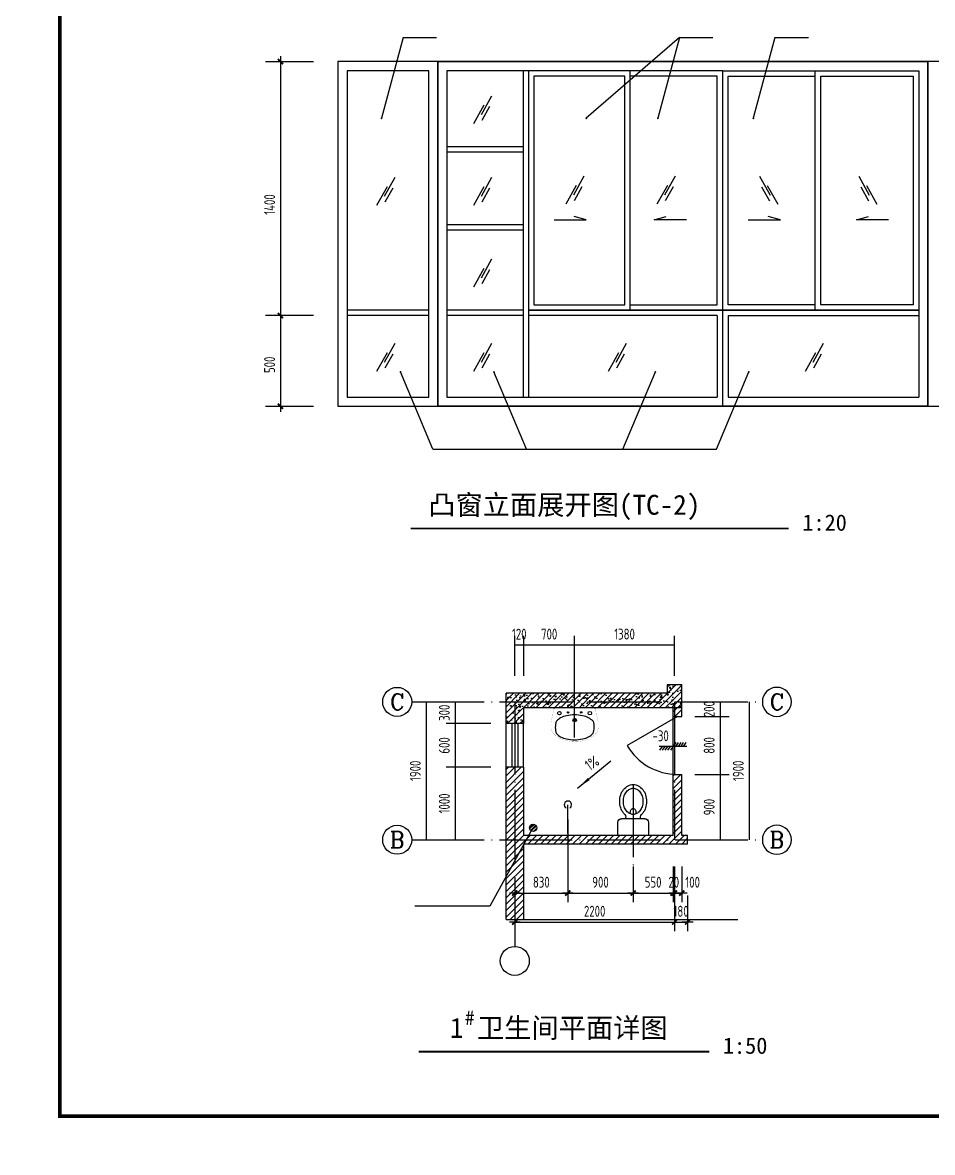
# Model space of a CAD drawing. Extents: x -726032 to 135930, y -151624 to 587044.
# Drawn here: x -52276 to -27215, y 326855 to 357996 of the extents above; entities that cross this region are included whole.
import ezdxf
from ezdxf.enums import TextEntityAlignment as Align

# ---------------------------------------------------------------- set-up
doc = ezdxf.new("R2010")
doc.units = 0
doc.header["$LTSCALE"] = 1000
doc.header["$MEASUREMENT"] = 0
doc.linetypes.add('DOTE', pattern=[2.42, 2, -0.2, 0.02, -0.2])
doc.layers.get('0').update_dxf_attribs({"linetype": 'CONTINUOUS'})
doc.layers.get('DEFPOINTS').update_dxf_attribs({"color": 1, "linetype": 'CONTINUOUS'})
for name, color, linetype in [('AXIS', 245, 'CONTINUOUS'), ('AXIS_TEXT', 7, 'CONTINUOUS'), ('DOTE', 8, 'DOTE'), ('GROUND', 45, 'CONTINUOUS'), ('LVTRY', 6, 'CONTINUOUS'), ('PUB_DIM', 245, 'CONTINUOUS'), ('PUB_TITLE', 1, 'CONTINUOUS'), ('WALL', 255, 'CONTINUOUS'), ('WINDOW', 155, 'CONTINUOUS'), ('WINDOW_TEXT', 7, 'CONTINUOUS'), ('填充', 207, 'CONTINUOUS'), ('引线', 213, 'CONTINUOUS'), ('排水', 245, 'CONTINUOUS'), ('构架', 4, 'CONTINUOUS'), ('辅助线', 246, 'CONTINUOUS')]:
    doc.layers.add(name, color=color, linetype=linetype)
doc.styles.add('-黑体', font='')
doc.styles.add('COMPLEX', font='COMPLEX')
doc.styles.add('DIM_FONT', font='isocp.shx', dxfattribs={"width": 0.8})
doc.styles.add('SIMPLEX', font='SIMPLEX.SHX')
doc.styles.get('-黑体').set_extended_font_data('SimHei')
doc.dimstyles.new('AXIS', dxfattribs={"dimtxt": 300, "dimasz": 1, "dimexe": 250, "dimexo": 300, "dimgap": 150, "dimtad": 1, "dimdec": 0, "dimzin": 0, "dimdsep": 46, "dimtxsty": 'DIM_FONT', "dimcen": 0.09, "dimse1": 1, "dimse2": 1, "dimclrt": 142, "dimadec": 0, "dimazin": 0, "dimtfac": 1, "dimtdec": 0, "dimtix": 1, "dimtmove": 2, "dimatfit": 3, "dimfxl": 1, "dimtolj": 1, "dimtzin": 0, "dimarcsym": 0})
doc.dimstyles.new('DIMA', dxfattribs={"dimtxt": 300, "dimasz": 1, "dimexe": 250, "dimexo": 300, "dimgap": 150, "dimtad": 1, "dimdec": 0, "dimzin": 0, "dimdsep": 46, "dimtxsty": 'DIM_FONT', "dimcen": 0.09, "dimse1": 1, "dimclrt": 142, "dimadec": 0, "dimazin": 0, "dimtfac": 1, "dimtdec": 0, "dimtix": 1, "dimtmove": 2, "dimatfit": 3, "dimfxl": 1, "dimtolj": 1, "dimtzin": 0, "dimarcsym": 0})
doc.dimstyles.new('DIMB', dxfattribs={"dimtxt": 300, "dimasz": 1, "dimexe": 250, "dimexo": 300, "dimgap": 150, "dimtad": 1, "dimdec": 0, "dimzin": 0, "dimdsep": 46, "dimtxsty": 'DIM_FONT', "dimcen": 0.09, "dimse2": 1, "dimclrt": 142, "dimadec": 0, "dimazin": 0, "dimtfac": 1, "dimtdec": 0, "dimtix": 1, "dimtmove": 2, "dimatfit": 3, "dimfxl": 1, "dimtolj": 1, "dimtzin": 0, "dimarcsym": 0})
doc.dimstyles.new('DIMN', dxfattribs={"dimtxt": 300, "dimasz": 1, "dimexe": 250, "dimexo": 300, "dimgap": 150, "dimtad": 1, "dimdec": 0, "dimzin": 0, "dimdsep": 46, "dimtxsty": 'DIM_FONT', "dimcen": 0.09, "dimclrt": 142, "dimadec": 0, "dimazin": 0, "dimtfac": 1, "dimtdec": 0, "dimtix": 1, "dimtmove": 2, "dimatfit": 3, "dimfxl": 1, "dimtolj": 1, "dimtzin": 0, "dimarcsym": 0})

# ---------------------------------------------------------------- blocks, each defined once
blk = doc.blocks.new('M_E11')
for p, q in [((-280, -10), (-280, 0)), ((280, 0), (280, -10)), ((-251, -189), (-251, -186)), ((-248, -183), (-250, -185))]:
    blk.add_line(p, q)
at = {"const_width": 1.5}
for points in [[(-280, 0), (280, 0)], [(-326, -200), (-280, -5)], [(326, -204), (280, -5)]]:
    blk.add_lwpolyline(points, dxfattribs=at)
for points in [[(253, -188, 0.098208), (193, -141, 0.066287), (110, -111, 0.052428), (0, -100, 0.052428), (-110, -111, 0.066287), (-193, -141, 0.093876), (-251, -186, 0.171377)], [(-250, -358, 0.091341), (-193, -401, 0.066287), (-110, -431, 0.052428), (0, -442, 0.052428), (110, -431, 0.066287), (193, -401, 0.091756), (250, -358, 0.171377)]]:
    blk.add_lwpolyline(points, format="xyb")
for points in [[(-326, -200, 0.008223), (-326, -204, 0.149285)], [(-326, -266, 0.149285), (-304, -337, 0.107079), (-231, -408, 0.075625), (-131, -450, 0.062436), (-1, -467, 0.062436), (130, -452, 0.075625), (230, -410, 0.107079), (304, -339, 0.149285), (326, -268, 0.005205), (326, -266, 0.086596)]]:
    blk.add_lwpolyline(points, format="xyb", dxfattribs=at)
at = {"const_width": 1.5, "flags": 128}
for points in [[(-326, -204), (-326, -268)], [(326, -204), (326, -268)]]:
    blk.add_lwpolyline(points, dxfattribs=at)
at = {"flags": 128}
for points in [[(-253, -188, 0.172546), (-250, -358, 0.726395)], [(253, -188, -0.172546), (250, -358, -0.726395)]]:
    blk.add_lwpolyline(points, format="xyb", dxfattribs=at)
for centre, radius in [((-210, -75), 24), ((-210, -75), 24), ((-210, -75), 24), ((-90, -65), 10), ((0, -170), 25), ((0, -170), 15), ((90, -65), 10), ((210, -75), 24)]:
    blk.add_circle(centre, radius)
blk.add_arc((-250, -186), 1, 131.3224, 180)
at = {"width": 0.8, "flags": 9}
for tag in ['XSIZE', 'YSIZE']:
    blk.add_attdef(tag, (0, 0), '', height=0.5, dxfattribs=at)
blk = doc.blocks.new('_DIMX')
blk.add_line((-150, 0), (150, 0))
at = {"const_width": 50}
blk.add_lwpolyline([(-70, -70), (70, 70)], dxfattribs=at)
blk = doc.blocks.new('_LV10')
blk.add_line((0, -37), (0, -432))
blk.add_arc((0, -432), 50, 121.0332, 58.9668)
blk = doc.blocks.new('_WBLK')
for p, q in [((-0.5, 0.5), (0.5, 0.5)), ((0.5, 0.167), (-0.5, 0.167)), ((0.5, -0.167), (-0.5, -0.167)), ((-0.5, -0.5), (0.5, -0.5))]:
    blk.add_line(p, q)
at = {"layer": 'WINDOW_TEXT', "style": 'SIMPLEX', "flags": 9}
blk.add_attdef('A', text='', height=1, dxfattribs=at).set_placement((0, 1.5), align=Align.MIDDLE)
blk = doc.blocks.new('_DBLK')
blk.add_line((-0.5, 0), (0, -0.866))
blk.add_arc((-0.5, 0), 1, 300, 0)
at = {"layer": 'WINDOW_TEXT', "style": 'SIMPLEX', "flags": 9}
blk.add_attdef('A', text='', height=1, dxfattribs=at).set_placement((0, 1.5), align=Align.MIDDLE)
blk = doc.blocks.new('_LV5')
for p, q in [((210, 0), (-210, 0)), ((-210, 0), (-210, -180)), ((210, -180), (210, 0)), ((160, -230), (-160, -230)), ((-101, -230), (-101, -254)), ((101, -230), (101, -254))]:
    blk.add_line(p, q)
blk.add_lwpolyline([(-135, -469, 0.080312), (-123, -544, 0.089014), (-92, -602, 0.104918), (-46, -639, 0.119812), (0, -650, 0.119812), (46, -639, 0.104918), (92, -602, 0.089014), (123, -544, 0.080312), (135, -469, 0.080312), (123, -395, 0.089014), (92, -337, 0.104918), (46, -300, 0.119812), (0, -288, 0.119812), (-46, -300, 0.104918), (-92, -337, 0.089014), (-123, -395, 0.080312)], format="xyb", close=True)
for points in [[(-39, -318, 0.073567), (-36, -339, 0.084454), (-27, -356, 0.10642), (-14, -368, 0.129709), (0, -372, 0.129709), (14, -368, 0.10642), (27, -356, 0.084454), (36, -339, 0.073567), (39, -318, 0.073567), (36, -298, 0.014016), (35, -295, 0.10642)], [(-35, -295, 0.013578), (-36, -298, 0.073567), (-39, -318, 0.073567)]]:
    blk.add_lwpolyline(points, format="xyb")
for centre, radius, start, end in [((-160, -180), 50, 180, 270), ((52, -453), 235, 141.2863, 161.6333), ((20, -427), 194, 134.8144, 141.2863), ((-151, -254), 50, 314.8144, 0), ((151, -254), 50, 180, 225.2555), ((-20, -427), 194, 38.7137, 45.2555), ((-52, -453), 235, 18.3667, 38.7137), ((160, -180), 50, 270, 0), ((102, -469), 287, 161.6333, 180), ((-102, -469), 287, 0, 18.3667), ((102, -469), 287, 180, 198.3667), ((52, -486), 235, 198.3667, 218.7137), ((-52, -486), 235, 321.2863, 341.6333), ((-102, -469), 287, 341.6333, 0), ((20, -512), 194, 218.7137, 242.6714), ((0, -551), 150, 242.6714, 270), ((0, -551), 150, 270, 297.3286), ((-20, -512), 194, 297.3286, 321.2863)]:
    blk.add_arc(centre, radius, start, end)
blk = doc.blocks.new('*D4139')
at = {"layer": 'DEFPOINTS', "color": 0, "transparency": 16777216}
for p in [(-34318, 335038), (-34118, 335038), (-34118, 334003)]:
    blk.add_point(p, dxfattribs=at)
at = {"layer": 'PUB_DIM', "color": 0, "lineweight": -2, "transparency": 16777216}
for p, q in [((-34118, 334738), (-34118, 333753)), ((-34319, 334003), (-34320, 334003)), ((-34318, 334003), (-34118, 334003)), ((-34117, 334003), (-34116, 334003))]:
    blk.add_line(p, q, dxfattribs=at)
blk.add_blockref('_DIMX', (-34318, 334003), dxfattribs=at)
at = {"layer": 'PUB_DIM', "color": 0, "lineweight": -2, "transparency": 16777216, "rotation": 180}
blk.add_blockref('_DIMX', (-34118, 334003), dxfattribs=at)
at = {"layer": 'PUB_DIM', "color": 142, "transparency": 16777216, "insert": (-33819, 334303), "char_height": 300, "attachment_point": 5, "style": 'DIM_FONT'}
blk.add_mtext('\\A1;100', dxfattribs=at)
blk = doc.blocks.new('_AXISO')
blk.add_circle((0, 0), 0.5)
at = {"layer": 'AXIS_TEXT', "style": 'COMPLEX', "width": 1.041667}
blk.add_attdef('A', text='', height=0.56, dxfattribs=at).set_placement((-0.25, -0.28), (0.25, -0.28), align=Align.FIT)
blk = doc.blocks.new('*D4140')
at = {"layer": 'DEFPOINTS', "color": 0, "transparency": 16777216}
for p in [(-40159, 339273), (-41159, 335473), (-40159, 335473)]:
    blk.add_point(p, dxfattribs=at)
at = {"layer": 'PUB_DIM', "color": 0, "lineweight": -2, "transparency": 16777216}
blk.add_line((-41159, 339272), (-41159, 335474), dxfattribs=at)
at = {"layer": 'PUB_DIM', "color": 0, "transparency": 16777216}
for points in [[(-41159, 339272), (-41159, 339272), (-41159, 339273)], [(-41159, 335474), (-41159, 335474), (-41159, 335473)]]:
    blk.add_solid(points, dxfattribs=at)
at = {"layer": 'PUB_DIM', "color": 142, "transparency": 16777216, "insert": (-41459, 337373), "char_height": 300, "attachment_point": 5, "rotation": 90, "style": 'DIM_FONT'}
blk.add_mtext('\\A1;1900', dxfattribs=at)
blk = doc.blocks.new('*D4141')
at = {"layer": 'DEFPOINTS', "color": 0, "transparency": 16777216}
for p in [(-39082, 339273), (-40359, 338673), (-39082, 338673)]:
    blk.add_point(p, dxfattribs=at)
at = {"layer": 'PUB_DIM', "color": 0, "lineweight": -2, "transparency": 16777216}
for p, q in [((-40359, 339274), (-40359, 339275)), ((-40359, 339273), (-40359, 338673)), ((-39382, 338673), (-40609, 338673)), ((-40359, 338672), (-40359, 338671))]:
    blk.add_line(p, q, dxfattribs=at)
at = {"layer": 'PUB_DIM', "color": 0, "transparency": 16777216}
for points in [[(-40359, 339274), (-40359, 339274), (-40359, 339273)], [(-40359, 338672), (-40359, 338672), (-40359, 338673)]]:
    blk.add_solid(points, dxfattribs=at)
at = {"layer": 'PUB_DIM', "color": 142, "transparency": 16777216, "insert": (-40659, 338973), "char_height": 300, "attachment_point": 5, "rotation": 90, "style": 'DIM_FONT'}
blk.add_mtext('\\A1;300', dxfattribs=at)
blk = doc.blocks.new('*D4142')
at = {"layer": 'DEFPOINTS', "color": 0, "transparency": 16777216}
for p in [(-39082, 338673), (-40359, 337473), (-39082, 337473)]:
    blk.add_point(p, dxfattribs=at)
at = {"layer": 'PUB_DIM', "color": 0, "lineweight": -2, "transparency": 16777216}
for p, q in [((-39382, 338673), (-40609, 338673)), ((-40359, 338672), (-40359, 337474)), ((-39382, 337473), (-40609, 337473))]:
    blk.add_line(p, q, dxfattribs=at)
at = {"layer": 'PUB_DIM', "color": 0, "transparency": 16777216}
for points in [[(-40359, 338672), (-40359, 338672), (-40359, 338673)], [(-40359, 337474), (-40359, 337474), (-40359, 337473)]]:
    blk.add_solid(points, dxfattribs=at)
at = {"layer": 'PUB_DIM', "color": 142, "transparency": 16777216, "insert": (-40659, 338073), "char_height": 300, "attachment_point": 5, "rotation": 90, "style": 'DIM_FONT'}
blk.add_mtext('\\A1;600', dxfattribs=at)
blk = doc.blocks.new('*D4143')
at = {"layer": 'DEFPOINTS', "color": 0, "transparency": 16777216}
for p in [(-39082, 337473), (-40359, 335473), (-39082, 335473)]:
    blk.add_point(p, dxfattribs=at)
at = {"layer": 'PUB_DIM', "color": 0, "lineweight": -2, "transparency": 16777216}
for p, q in [((-39382, 337473), (-40609, 337473)), ((-40359, 337472), (-40359, 335474))]:
    blk.add_line(p, q, dxfattribs=at)
at = {"layer": 'PUB_DIM', "color": 0, "transparency": 16777216}
for points in [[(-40359, 337472), (-40359, 337472), (-40359, 337473)], [(-40359, 335474), (-40359, 335474), (-40359, 335473)]]:
    blk.add_solid(points, dxfattribs=at)
at = {"layer": 'PUB_DIM', "color": 142, "transparency": 16777216, "insert": (-40659, 336473), "char_height": 300, "attachment_point": 5, "rotation": 90, "style": 'DIM_FONT'}
blk.add_mtext('\\A1;1000', dxfattribs=at)
blk = doc.blocks.new('*D4144')
at = {"layer": 'DEFPOINTS', "color": 0, "transparency": 16777216}
for p in [(-33263, 339273), (-33263, 335473), (-32263, 335473)]:
    blk.add_point(p, dxfattribs=at)
at = {"layer": 'PUB_DIM', "color": 0, "lineweight": -2, "transparency": 16777216}
blk.add_line((-32263, 339272), (-32263, 335474), dxfattribs=at)
at = {"layer": 'PUB_DIM', "color": 0, "transparency": 16777216}
for points in [[(-32263, 339272), (-32263, 339272), (-32263, 339273)], [(-32263, 335474), (-32263, 335474), (-32263, 335473)]]:
    blk.add_solid(points, dxfattribs=at)
at = {"layer": 'PUB_DIM', "color": 142, "transparency": 16777216, "insert": (-32563, 337373), "char_height": 300, "attachment_point": 5, "rotation": 90, "style": 'DIM_FONT'}
blk.add_mtext('\\A1;1900', dxfattribs=at)
blk = doc.blocks.new('*D4145')
at = {"layer": 'DEFPOINTS', "color": 0, "transparency": 16777216}
for p in [(-34063, 339273), (-34063, 338873), (-33063, 338873)]:
    blk.add_point(p, dxfattribs=at)
at = {"layer": 'PUB_DIM', "color": 0, "lineweight": -2, "transparency": 16777216}
for p, q in [((-33063, 339274), (-33063, 339275)), ((-33063, 339273), (-33063, 338873)), ((-33763, 338873), (-32813, 338873)), ((-33063, 338872), (-33063, 338871))]:
    blk.add_line(p, q, dxfattribs=at)
at = {"layer": 'PUB_DIM', "color": 0, "transparency": 16777216}
for points in [[(-33063, 339274), (-33063, 339274), (-33063, 339273)], [(-33063, 338872), (-33063, 338872), (-33063, 338873)]]:
    blk.add_solid(points, dxfattribs=at)
at = {"layer": 'PUB_DIM', "color": 142, "transparency": 16777216, "insert": (-33363, 339073), "char_height": 300, "attachment_point": 5, "rotation": 90, "style": 'DIM_FONT'}
blk.add_mtext('\\A1;200', dxfattribs=at)
blk = doc.blocks.new('*D4146')
at = {"layer": 'DEFPOINTS', "color": 0, "transparency": 16777216}
for p in [(-34063, 338873), (-34063, 337273), (-33063, 337273)]:
    blk.add_point(p, dxfattribs=at)
at = {"layer": 'PUB_DIM', "color": 0, "lineweight": -2, "transparency": 16777216}
for p, q in [((-33763, 338873), (-32813, 338873)), ((-33063, 338872), (-33063, 337274)), ((-33763, 337273), (-32813, 337273))]:
    blk.add_line(p, q, dxfattribs=at)
at = {"layer": 'PUB_DIM', "color": 0, "transparency": 16777216}
for points in [[(-33063, 338872), (-33063, 338872), (-33063, 338873)], [(-33063, 337274), (-33063, 337274), (-33063, 337273)]]:
    blk.add_solid(points, dxfattribs=at)
at = {"layer": 'PUB_DIM', "color": 142, "transparency": 16777216, "insert": (-33363, 338073), "char_height": 300, "attachment_point": 5, "rotation": 90, "style": 'DIM_FONT'}
blk.add_mtext('\\A1;800', dxfattribs=at)
blk = doc.blocks.new('*D4147')
at = {"layer": 'DEFPOINTS', "color": 0, "transparency": 16777216}
for p in [(-34063, 337273), (-34063, 335473), (-33063, 335473)]:
    blk.add_point(p, dxfattribs=at)
at = {"layer": 'PUB_DIM', "color": 0, "lineweight": -2, "transparency": 16777216}
for p, q in [((-33763, 337273), (-32813, 337273)), ((-33063, 337272), (-33063, 335474))]:
    blk.add_line(p, q, dxfattribs=at)
at = {"layer": 'PUB_DIM', "color": 0, "transparency": 16777216}
for points in [[(-33063, 337272), (-33063, 337272), (-33063, 337273)], [(-33063, 335474), (-33063, 335474), (-33063, 335473)]]:
    blk.add_solid(points, dxfattribs=at)
at = {"layer": 'PUB_DIM', "color": 142, "transparency": 16777216, "insert": (-33363, 336373), "char_height": 300, "attachment_point": 5, "rotation": 90, "style": 'DIM_FONT'}
blk.add_mtext('\\A1;900', dxfattribs=at)
blk = doc.blocks.new('*D4149')
at = {"layer": 'DEFPOINTS', "color": 0, "transparency": 16777216}
for p in [(-34318, 334238), (-33958, 334238), (-33958, 333203)]:
    blk.add_point(p, dxfattribs=at)
at = {"layer": 'PUB_DIM', "color": 0, "lineweight": -2, "transparency": 16777216}
for p, q in [((-33958, 333938), (-33958, 332953)), ((-34319, 333203), (-34320, 333203)), ((-34318, 333203), (-33958, 333203)), ((-33957, 333203), (-33956, 333203))]:
    blk.add_line(p, q, dxfattribs=at)
blk.add_blockref('_DIMX', (-34318, 333203), dxfattribs=at)
at = {"layer": 'PUB_DIM', "color": 0, "lineweight": -2, "transparency": 16777216, "rotation": 180}
blk.add_blockref('_DIMX', (-33958, 333203), dxfattribs=at)
at = {"layer": 'PUB_DIM', "color": 142, "transparency": 16777216, "insert": (-34138, 333503), "char_height": 300, "attachment_point": 5, "style": 'DIM_FONT'}
blk.add_mtext('\\A1;180', dxfattribs=at)
blk = doc.blocks.new('*D4150')
at = {"layer": 'DEFPOINTS', "color": 0, "transparency": 16777216}
for p in [(-34358, 335038), (-34318, 335038), (-34318, 334003)]:
    blk.add_point(p, dxfattribs=at)
at = {"layer": 'PUB_DIM', "color": 0, "lineweight": -2, "transparency": 16777216}
for p, q in [((-34358, 334738), (-34358, 333753)), ((-34318, 334738), (-34318, 333753)), ((-34359, 334003), (-34360, 334003)), ((-34358, 334003), (-34318, 334003)), ((-34317, 334003), (-34316, 334003))]:
    blk.add_line(p, q, dxfattribs=at)
blk.add_blockref('_DIMX', (-34358, 334003), dxfattribs=at)
at = {"layer": 'PUB_DIM', "color": 0, "lineweight": -2, "transparency": 16777216, "rotation": 180}
blk.add_blockref('_DIMX', (-34318, 334003), dxfattribs=at)
at = {"layer": 'PUB_DIM', "color": 142, "transparency": 16777216, "insert": (-34338, 334303), "char_height": 300, "attachment_point": 5, "style": 'DIM_FONT'}
blk.add_mtext('\\A1;20', dxfattribs=at)
blk = doc.blocks.new('_ARROW')
blk.add_solid([(0, 0), (-1, 0.1), (-1, -0.1)])
blk = doc.blocks.new('*D4153')
at = {"layer": 'DEFPOINTS', "color": 0, "transparency": 16777216}
for p in [(-38471, 340841), (-38718, 339692), (-38471, 339692)]:
    blk.add_point(p, dxfattribs=at)
at = {"layer": 'PUB_DIM', "color": 0, "lineweight": -2, "transparency": 16777216}
for p, q in [((-38718, 339992), (-38718, 341091)), ((-38471, 339992), (-38471, 341091)), ((-38719, 340841), (-38720, 340841)), ((-38718, 340841), (-38471, 340841)), ((-38470, 340841), (-38469, 340841))]:
    blk.add_line(p, q, dxfattribs=at)
at = {"layer": 'PUB_DIM', "color": 0, "transparency": 16777216}
for points in [[(-38719, 340841), (-38719, 340840), (-38718, 340841)], [(-38470, 340841), (-38470, 340840), (-38471, 340841)]]:
    blk.add_solid(points, dxfattribs=at)
at = {"layer": 'PUB_DIM', "color": 142, "transparency": 16777216, "insert": (-38595, 341141), "char_height": 300, "attachment_point": 5, "style": 'DIM_FONT'}
blk.add_mtext('\\A1;120', dxfattribs=at)
blk = doc.blocks.new('*D4154')
at = {"layer": 'DEFPOINTS', "color": 0, "transparency": 16777216}
for p in [(-37071, 340841), (-38471, 339692), (-37071, 339692)]:
    blk.add_point(p, dxfattribs=at)
at = {"layer": 'PUB_DIM', "color": 0, "lineweight": -2, "transparency": 16777216}
for p, q in [((-38471, 339992), (-38471, 341091)), ((-37071, 339992), (-37071, 341091)), ((-38470, 340841), (-37072, 340841))]:
    blk.add_line(p, q, dxfattribs=at)
at = {"layer": 'PUB_DIM', "color": 0, "transparency": 16777216}
for points in [[(-38470, 340841), (-38470, 340840), (-38471, 340841)], [(-37072, 340841), (-37072, 340840), (-37071, 340841)]]:
    blk.add_solid(points, dxfattribs=at)
at = {"layer": 'PUB_DIM', "color": 142, "transparency": 16777216, "insert": (-37771, 341141), "char_height": 300, "attachment_point": 5, "style": 'DIM_FONT'}
blk.add_mtext('\\A1;700', dxfattribs=at)
blk = doc.blocks.new('*D4155')
at = {"layer": 'DEFPOINTS', "color": 0, "transparency": 16777216}
for p in [(-34318, 340841), (-37071, 339692), (-34318, 339692)]:
    blk.add_point(p, dxfattribs=at)
at = {"layer": 'PUB_DIM', "color": 0, "lineweight": -2, "transparency": 16777216}
for p, q in [((-37071, 339992), (-37071, 341091)), ((-34318, 339992), (-34318, 341091)), ((-37070, 340841), (-34319, 340841))]:
    blk.add_line(p, q, dxfattribs=at)
at = {"layer": 'PUB_DIM', "color": 0, "transparency": 16777216}
for points in [[(-37070, 340841), (-37070, 340840), (-37071, 340841)], [(-34319, 340841), (-34319, 340840), (-34318, 340841)]]:
    blk.add_solid(points, dxfattribs=at)
at = {"layer": 'PUB_DIM', "color": 142, "transparency": 16777216, "insert": (-35695, 341141), "char_height": 300, "attachment_point": 5, "style": 'DIM_FONT'}
blk.add_mtext('\\A1;1380', dxfattribs=at)

msp = doc.modelspace()

# ---------------------------------------------------------------- hatches: boundary and pattern name
at = {"layer": 'LVTRY'}
h = msp.add_hatch(dxfattribs=at)
h.set_pattern_fill('ANSI32', color=256, scale=200, style=0)
h.set_pattern_definition([(45, (-389143.67, 450286.445), (-53.033009, 53.033009), []), (45, (-389108.32, 450286.445), (-53.033009, 53.033009), [])])
h.paths.add_polyline_path([(-38114.5, 335801.9, 1), (-38314.5, 335801.9, 1)])
at = {"layer": '填充'}
h = msp.add_hatch(dxfattribs=at)
h.set_pattern_fill('AN31C', color=256, scale=600, style=0)
h.set_pattern_definition([(45, (55185.13, 771846.43), (-84.852814, 84.852814), []), (50, (55185.13, 771846.43), (430.3561, -37.65128), [45, -495]), (355, (55185.13, 771846.43), (-83.2508, 451.3153), [36, -396]), (100.4514, (55221, 771843.3), (347.10563, 413.66373), [38.2441, -420.68527]), (46.1842, (55185.13, 771966.43), (640.3446, -99.3114), [67.5, -742.5]), (96.6356, (55238.5, 771958.15), (560.7976, 584.4707), [57.3662, -631.0278]), (351.1842, (55185.13, 771966.4), (560.7972, 584.4712), [54, -594]), (21, (55245.13, 771936.43), (358.14423, -241.57133), [45, -495]), (326, (55245.13, 771936.43), (145.9892, 435.09003), [36, -396]), (71.4514, (55275, 771916.3), (504.13358, 193.5183), [38.2441, -420.68527]), (37.5, (55185.13, 771846.43), (7.295913, 199.73631), [0, -391.2, 0, -402, 0, -397.5]), (7.5, (55185.13, 771846.43), (157.84172, 236.64703), [0, -229.2, 0, -382.2, 0, -151.5]), (327.5, (55051.33, 771846.43), (320.29346, -13.532923), [0, -150, 0, -468, 0, -621]), (317.5, (54991.33, 771846.43), (349.9117, 60.06299), [0, -195, 0, -310.8, 0, -441])])
h.paths.add_polyline_path([(-34117.8, 339113.1), (-34117.8, 339753.1), (-34517.8, 339753.1), (-34517.8, 339513.1), (-38957.8, 339513.1), (-38957.8, 338673.1), (-38471.4, 338673.1), (-38471.4, 339113.1)])
h = msp.add_hatch(dxfattribs=at)
h.set_pattern_fill('ANSI31', color=256, scale=1000, style=0)
h.set_pattern_definition([(45, (55185.13, 771846.43), (-88.388348, 88.388348), [])])
h.paths.add_polyline_path([(-38957.8, 334453.6), (-38471.5, 335335.8), (-38471.5, 335353.1), (-38461.9, 335353.1), (-38329.6, 335593.1), (-38471.5, 335593.1), (-38471.4, 337473.1), (-38957.8, 337473.1)])
h.paths.add_polyline_path([(-38329.6, 335593.1), (-38461.9, 335353.1), (-33957.8, 335353.1), (-33957.8, 335593.1), (-34117.8, 335593.1), (-34117.8, 337273.1), (-34357.8, 337273.1), (-34357.8, 335593.1)])
h.paths.add_polyline_path([(-38957.8, 333274.6), (-38471.5, 333274.6), (-38471.5, 335335.8), (-38957.8, 334453.6)])
h.paths.add_polyline_path([(-34357.8, 338873.1), (-34117.8, 338873.1), (-34117.8, 339113.1), (-34357.8, 339113.1)])

# ---------------------------------------------------------------- linework, layer by layer
at = {"color": 134}
for p, q in [((-33978.8, 338044.6, 3840), (-34737.4, 338044.6, 3840)), ((-34721.8, 337939.7, 3840), (-34649, 338044.6, 3840)), ((-34649, 337939.7, 3840), (-34576.2, 338044.6, 3840)), ((-34576.2, 337939.7, 3840), (-34503.4, 338044.6, 3840)), ((-34503.4, 337939.7, 3840), (-34430.6, 338044.6, 3840)), ((-34285, 338149.5, 3840), (-34430.6, 337939.7, 3840)), ((-34285, 338044.6, 3840), (-34212.2, 338149.5, 3840)), ((-34212.2, 338044.6, 3840), (-34139.4, 338149.5, 3840)), ((-34139.4, 338044.6, 3840), (-34066.7, 338149.5, 3840)), ((-34066.7, 338044.6, 3840), (-33993.9, 338149.5, 3840))]:
    msp.add_line(p, q, dxfattribs=at)
at = {"elevation": 3840}
for points in [[(-40839.7, 356920.8), (-43589.7, 356920.8), (-43589.7, 347420.8), (-40839.7, 347420.8)], [(-27339.7, 356920.8), (-40839.7, 356920.8), (-40839.7, 347420.8), (-27339.7, 347420.8)], [(-40839.7, 356920.8), (-27339.7, 356920.8), (-27339.7, 347420.8), (-40839.7, 347420.8)], [(-24589.7, 356920.8), (-27339.7, 356920.8), (-27339.7, 347420.8), (-24589.7, 347420.8)]]:
    msp.add_lwpolyline(points, close=True, dxfattribs=at)
at = {"layer": 'DOTE'}
for p, q in [((-37071.4, 338289.9, 3840), (-37071.4, 340193.9, 3840)), ((-41557.3, 339273.1, 3840), (-31898.5, 339273.1, 3840)), ((-38717.8, 339273.1, 3840), (-38717.8, 332533.1, 3840)), ((-34317.8, 339273.1, 3840), (-34317.8, 335473.1, 3840)), ((-35457.6, 336994, 3840), (-35457.6, 334667.3, 3840)), ((-37257.6, 336035.1, 3840), (-37257.6, 334667.3, 3840)), ((-41557.3, 335473.1, 3840), (-31898.5, 335473.1, 3840))]:
    msp.add_line(p, q, dxfattribs=at)
at = {"layer": 'GROUND'}
msp.add_line((-34357.8, 337273.1, 3840), (-34357.8, 338873.1, 3840), dxfattribs=at)
at = {"layer": 'LVTRY'}
msp.add_circle((-38214.5, 335801.9, 3840), 100, dxfattribs=at)
at = {"layer": 'PUB_DIM'}
for p, q in [((-45583.8, 356920.8, 3840), (-44267.4, 356920.8, 3840)), ((-45173.1, 357070.8, 3840), (-45173.1, 347270.8, 3840)), ((-44267.4, 349920.8, 3840), (-45583.8, 349920.8, 3840)), ((-45583.8, 347420.8, 3840), (-44267.4, 347420.8, 3840))]:
    msp.add_line(p, q, dxfattribs=at)
at = {"layer": 'PUB_DIM', "const_width": 50, "elevation": 3840}
for points in [[(-45103.1, 356850.8), (-45243.1, 356990.8)], [(-45103.1, 349850.8), (-45243.1, 349990.8)], [(-45243.1, 349990.8), (-45103.1, 349850.8)], [(-45243.1, 347490.8), (-45103.1, 347350.8)]]:
    msp.add_lwpolyline(points, dxfattribs=at)
at = {"layer": 'PUB_DIM', "elevation": 3840}
msp.add_lwpolyline([(-36991.4, 336891.2), (-36076, 337647.9)], dxfattribs=at)
at = {"layer": 'PUB_TITLE'}
for points, const_width in [([(-53251.3, 326855.6), (40848.7, 326855.6), (40848.7, 386255.6), (-53251.3, 386255.6)], 0.18), ([(-51251.3, 327855.6), (39848.7, 327855.6), (39848.7, 385255.6), (-51251.3, 385255.6)], 100)]:
    msp.add_lwpolyline(points, close=True, dxfattribs=dict(at, const_width=const_width))
at = {"layer": 'WALL'}
for p, q in [((-34517.8, 339753.1, 3840), (-34517.8, 339513.1, 3840)), ((-34517.8, 339753.1, 3840), (-34117.8, 339753.1, 3840)), ((-34117.8, 338873.1, 3840), (-34117.8, 339753.1, 3840)), ((-34517.8, 339513.1, 3840), (-38957.8, 339513.1, 3840)), ((-38957.8, 338673.1, 3840), (-38957.8, 339513.1, 3840)), ((-34117.8, 339113.1, 3840), (-38471.4, 339113.1, 3840)), ((-38471.4, 338673.1, 3840), (-38471.4, 339113.1, 3840)), ((-34357.8, 338873.1, 3840), (-34357.8, 339113.1, 3840)), ((-34357.8, 338873.1, 3840), (-34117.8, 338873.1, 3840)), ((-38477.8, 338673.1, 3840), (-38957.8, 338673.1, 3840)), ((-38477.8, 337473.1, 3840), (-38957.8, 337473.1, 3840)), ((-38957.8, 333274.6, 3840), (-38957.8, 337473.1, 3840)), ((-38471.5, 335593.1, 3840), (-38471.4, 337473.1, 3840)), ((-34357.8, 337273.1, 3840), (-34117.8, 337273.1, 3840)), ((-34357.8, 335593.1, 3840), (-34357.8, 337273.1, 3840)), ((-34117.8, 335593.1, 3840), (-34117.8, 337273.1, 3840)), ((-34357.8, 335593.1, 3840), (-38477.8, 335593.1, 3840)), ((-33957.8, 335593.1, 3840), (-34117.8, 335593.1, 3840)), ((-33957.8, 335353.1, 3840), (-33957.8, 335593.1, 3840)), ((-33957.8, 335353.1, 3840), (-38477.8, 335353.1, 3840)), ((-38471.5, 333274.6, 3840), (-38471.5, 335353.1, 3840))]:
    msp.add_line(p, q, dxfattribs=at)
at = {"layer": 'WINDOW'}
for p, q in [((-32989.7, 356670.8, 3840), (-40589.7, 356670.8, 3840)), ((-40589.7, 356670.8, 3840), (-40589.7, 347670.8, 3840)), ((-38489.7, 356670.8, 3840), (-38489.7, 347670.8, 3840)), ((-38339.7, 356670.8, 3840), (-38339.7, 347670.8, 3840)), ((-35539.7, 350070.8, 3840), (-35539.7, 356670.8, 3840)), ((-32989.7, 347420.8, 3840), (-32989.7, 356670.8, 3840)), ((-30439.7, 350070.8, 3840), (-30439.7, 356670.8, 3840)), ((-27589.7, 356670.8, 3840), (-27589.7, 347670.8, 3840)), ((-35689.7, 350220.8, 3840), (-35689.7, 356520.8, 3840)), ((-30289.7, 350220.8, 3840), (-30289.7, 356520.8, 3840)), ((-39358.6, 355972.4, 3840), (-39647.6, 355452.6, 3840)), ((-39570.5, 355722.1, 3840), (-39859.5, 355202.4, 3840)), ((-39412.9, 355686, 3840), (-39628.3, 355298.7, 3840)), ((-38489.7, 354570.8, 3840), (-40589.7, 354570.8, 3840)), ((-38489.7, 354420.8, 3840), (-40589.7, 354420.8, 3840)), ((-36813, 353758.8, 3840), (-37101.9, 353239, 3840)), ((-34303.9, 353758.8, 3840), (-34592.9, 353239, 3840)), ((-31975.5, 353758.8, 3840), (-31686.5, 353239, 3840)), ((-29241.4, 353758.8, 3840), (-28952.5, 353239, 3840)), ((-42237.8, 353472.1, 3840), (-42526.8, 352952.4, 3840)), ((-42025.9, 353722.4, 3840), (-42314.9, 353202.6, 3840)), ((-39570.5, 353472.1, 3840), (-39859.5, 352952.4, 3840)), ((-39358.6, 353722.4, 3840), (-39647.6, 353202.6, 3840)), ((-37024.9, 353508.5, 3840), (-37313.9, 352988.8, 3840)), ((-36867.3, 353472.4, 3840), (-37082.7, 353085.1, 3840)), ((-34515.8, 353508.5, 3840), (-34804.8, 352988.8, 3840)), ((-34358.2, 353472.4, 3840), (-34573.6, 353085.1, 3840)), ((-31921.2, 353472.4, 3840), (-31705.8, 353085.1, 3840)), ((-31763.6, 353508.5, 3840), (-31474.6, 352988.8, 3840)), ((-29187.1, 353472.4, 3840), (-28971.7, 353085.1, 3840)), ((-29029.5, 353508.5, 3840), (-28740.6, 352988.8, 3840)), ((-42080.2, 353436, 3840), (-42295.6, 353048.7, 3840)), ((-39412.9, 353436, 3840), (-39628.3, 353048.7, 3840)), ((-37635.1, 352562.4, 3840), (-36751.6, 352562.4, 3840)), ((-36751.6, 352562.4, 3840), (-37082.9, 352647.3, 3840)), ((-34876.3, 352562.4, 3840), (-34545, 352647.3, 3840)), ((-33992.8, 352562.4, 3840), (-34876.3, 352562.4, 3840)), ((-32286.6, 352562.4, 3840), (-31403.1, 352562.4, 3840)), ((-31403.1, 352562.4, 3840), (-31734.4, 352647.3, 3840)), ((-29302.8, 352562.4, 3840), (-28971.5, 352647.3, 3840)), ((-28419.3, 352562.4, 3840), (-29302.8, 352562.4, 3840)), ((-38489.7, 352420.8, 3840), (-40589.7, 352420.8, 3840)), ((-38489.7, 352270.8, 3840), (-40589.7, 352270.8, 3840)), ((-39358.6, 351472.4, 3840), (-39647.6, 350952.6, 3840)), ((-39570.5, 351222.1, 3840), (-39859.5, 350702.4, 3840)), ((-39412.9, 351186, 3840), (-39628.3, 350798.7, 3840)), ((-41089.7, 350070.8, 3840), (-43339.7, 350070.8, 3840)), ((-38489.7, 350070.8, 3840), (-40589.7, 350070.8, 3840)), ((-32989.7, 350070.8, 3840), (-38339.7, 350070.8, 3840)), ((-32989.7, 350070.8, 3840), (-27589.7, 350070.8, 3840)), ((-41089.7, 349920.8, 3840), (-43339.7, 349920.8, 3840)), ((-38489.7, 349920.8, 3840), (-40589.7, 349920.8, 3840)), ((-33139.7, 349920.8, 3840), (-38339.7, 349920.8, 3840)), ((-33139.7, 349920.8, 3840), (-33139.7, 347670.8, 3840)), ((-32839.7, 349920.8, 3840), (-27589.7, 349920.8, 3840)), ((-32839.7, 349920.8, 3840), (-32839.7, 347670.8, 3840)), ((-42025.9, 349147.4, 3840), (-42314.9, 348627.6, 3840)), ((-39358.6, 349147.4, 3840), (-39647.6, 348627.6, 3840)), ((-35649, 349147.4, 3840), (-35938, 348627.6, 3840)), ((-30222.1, 349147.4, 3840), (-30511.1, 348627.6, 3840)), ((-42237.8, 348897.1, 3840), (-42526.8, 348377.4, 3840)), ((-42080.2, 348861, 3840), (-42295.6, 348473.7, 3840)), ((-39570.5, 348897.1, 3840), (-39859.5, 348377.4, 3840)), ((-39412.9, 348861, 3840), (-39628.3, 348473.7, 3840)), ((-35861, 348897.1, 3840), (-36149.9, 348377.4, 3840)), ((-35703.4, 348861, 3840), (-35918.8, 348473.7, 3840)), ((-30434, 348897.1, 3840), (-30723, 348377.4, 3840)), ((-30276.4, 348861, 3840), (-30491.8, 348473.7, 3840)), ((-40589.7, 347670.8, 3840), (-33139.7, 347670.8, 3840)), ((-32839.7, 347670.8, 3840), (-27589.7, 347670.8, 3840))]:
    msp.add_line(p, q, dxfattribs=at)
at = {"layer": 'WINDOW', "elevation": 3840}
for points in [[(-41089.7, 356670.8), (-43339.7, 356670.8), (-43339.7, 347670.8), (-41089.7, 347670.8)], [(-32989.7, 356670.8), (-38339.7, 356670.8), (-38339.7, 350070.8), (-32989.7, 350070.8)], [(-32989.7, 356670.8), (-27589.7, 356670.8), (-27589.7, 350070.8), (-32989.7, 350070.8)]]:
    msp.add_lwpolyline(points, close=True, dxfattribs=at)
for points in [[(-35689.7, 356520.8), (-38189.7, 356520.8), (-38189.7, 350220.8), (-35689.7, 350220.8)], [(-35539.7, 350220.8), (-33139.7, 350220.8), (-33139.7, 356520.8), (-35539.7, 356520.8)], [(-30439.7, 350220.8), (-32839.7, 350220.8), (-32839.7, 356520.8), (-30439.7, 356520.8)], [(-30289.7, 356520.8), (-27739.7, 356520.8), (-27739.7, 350220.8), (-30289.7, 350220.8)]]:
    msp.add_lwpolyline(points, dxfattribs=at)
at = {"layer": '引线'}
for p, q in [((-41795.2, 357586.1, 3840), (-42392.4, 355358.2, 3840)), ((-41795.2, 357586.1, 3840), (-40875.5, 357586.1, 3840)), ((-34181, 357586.1, 3840), (-36747.5, 355358.2, 3840)), ((-34181, 357586.1, 3840), (-34778.3, 355358.2, 3840)), ((-34181, 357586.1, 3840), (-33261.3, 357586.1, 3840)), ((-31551.3, 357586.1, 3840), (-32148.5, 355358.2, 3840)), ((-31551.3, 357586.1, 3840), (-30631.6, 357586.1, 3840)), ((-40974.2, 346237.2, 3840), (-41866.4, 348366.7, 3840)), ((-38399, 346237.2, 3840), (-39291.2, 348366.7, 3840)), ((-35738.1, 346237.2, 3840), (-34845.9, 348366.7, 3840)), ((-33162.9, 346237.2, 3840), (-32270.7, 348366.7, 3840)), ((-40974.2, 346237.2, 3840), (-33162.9, 346237.2, 3840))]:
    msp.add_line(p, q, dxfattribs=at)
at = {"layer": '引线', "const_width": 25, "elevation": 3840}
for points in [[(-42404.9, 355358.2, 1), (-42379.9, 355358.2, 1)], [(-36760, 355358.2, 1), (-36735, 355358.2, 1)], [(-34790.8, 355358.2, 1), (-34765.8, 355358.2, 1)], [(-32161, 355358.2, 1), (-32136, 355358.2, 1)], [(-41878.9, 348366.7, 1), (-41853.9, 348366.7, 1)], [(-39303.7, 348366.7, 1), (-39278.7, 348366.7, 1)], [(-34833.4, 348366.7, -1), (-34858.4, 348366.7, -1)], [(-32258.2, 348366.7, -1), (-32283.2, 348366.7, -1)]]:
    msp.add_lwpolyline(points, format="xyb", close=True, dxfattribs=at)
at = {"layer": '引线', "elevation": 3840}
msp.add_lwpolyline([(-38262.8, 335714.3), (-39406.5, 333639.7), (-41471.3, 333639.7)], dxfattribs=at)
at = {"layer": '构架', "const_width": 50, "elevation": 3840}
for points in [[(-41590.4, 344050.9), (-31172.7, 344050.9)], [(-41362.3, 329633.6), (-33360.8, 329633.6)]]:
    msp.add_lwpolyline(points, dxfattribs=at)
at = {"layer": '辅助线'}
msp.add_line((-38957.8, 333274.6, 3840), (-32572, 333274.6, 3840), dxfattribs=at)

# ---------------------------------------------------------------- block references
at = {"layer": 'AXIS', "color": 146}
ref = msp.add_blockref('_AXISO', (-41957.3, 339273.1, 3840), dxfattribs=dict(at, xscale=800, yscale=800, zscale=800))
ref.add_attrib('A', 'C', dxfattribs={"layer": 'AXIS_TEXT', "height": 448, "style": 'COMPLEX', "width": 1.25}).set_placement((-42157.3, 339049.1, 3840), (-41757.3, 339049.1, 3840), align=Align.FIT)
ref = msp.add_blockref('_AXISO', (-31498.5, 339273.1, 3840), dxfattribs=dict(at, xscale=-800, yscale=800, zscale=800))
ref.add_attrib('A', 'C', dxfattribs={"layer": 'AXIS_TEXT', "height": 448, "style": 'COMPLEX', "width": 1.25}).set_placement((-31698.5, 339049.1, 3840), (-31298.5, 339049.1, 3840), align=Align.FIT)
ref = msp.add_blockref('_AXISO', (-41957.3, 335473.1, 3840), dxfattribs=dict(at, xscale=800, yscale=800, zscale=800))
ref.add_attrib('A', 'B', dxfattribs={"layer": 'AXIS_TEXT', "height": 448, "style": 'COMPLEX', "width": 1.102941}).set_placement((-42157.3, 335249.1, 3840), (-41757.3, 335249.1, 3840), align=Align.FIT)
ref = msp.add_blockref('_AXISO', (-31498.5, 335473.1, 3840), dxfattribs=dict(at, xscale=-800, yscale=800, zscale=800))
ref.add_attrib('A', 'B', dxfattribs={"layer": 'AXIS_TEXT', "height": 448, "style": 'COMPLEX', "width": 1.102941}).set_placement((-31698.5, 335249.1, 3840), (-31298.5, 335249.1, 3840), align=Align.FIT)
at = {"layer": 'AXIS', "color": 146, "xscale": 800, "yscale": 800, "zscale": 800}
msp.add_blockref('_AXISO', (-38717.8, 332133.1, 3840), dxfattribs=at)
at = {"layer": 'LVTRY', "xscale": 2, "yscale": 2, "zscale": 2}
msp.add_blockref('M_E11', (-37069.8, 339113.1, 3840), dxfattribs=at)
at = {"layer": 'LVTRY', "yscale": 2, "zscale": 2, "rotation": 180}
for name, p, xscale in [('_LV5', (-35457.8, 335593.1, 3840), -2), ('_LV10', (-37255.5, 335575.2, 3840), 2)]:
    msp.add_blockref(name, p, dxfattribs=dict(at, xscale=xscale))
at = {"layer": 'PUB_DIM', "xscale": 400, "yscale": 400, "zscale": 400, "rotation": 219.577590451}
msp.add_blockref('_ARROW', (-36991.4, 336891.2, 3840), dxfattribs=at)
at = {"layer": 'WINDOW'}
for name, p, xscale, yscale, zscale, rotation in [('_DBLK', (-34237.8, 338073.1, 3840), 1600, 1600, 1600, 270), ('_WBLK', (-38717.8, 338073.1, 3840), 1200, 479.9999999999998, 1200, 90)]:
    msp.add_blockref(name, p, dxfattribs=dict(at, xscale=xscale, yscale=yscale, zscale=zscale, rotation=rotation))

# ---------------------------------------------------------------- texts
at = {"layer": 'AXIS', "style": '-黑体'}
for s, height, p in [('凸窗立面展开图(TC-2)', 550, (-41102.6, 344430.4, 3840)), ('1:20', 450, (-30796.4, 343990.4, 3840)), ('#', 400, (-40094.6, 330370.7, 3840)), ('1 卫生间平面详图', 550, (-40506.7, 330013.1, 3840)), ('1:50', 450, (-32984.6, 329573.1, 3840))]:
    msp.add_text(s, height=height, dxfattribs=at).set_placement(p)
at = {"layer": 'PUB_DIM', "style": 'DIM_FONT', "width": 0.8}
for s, p in [('1400', (-45323.1, 352698.9, 3840)), ('500', (-45323.1, 348337.7, 3840))]:
    msp.add_text(s, height=300, rotation=90, dxfattribs=at).set_placement(p)
msp.add_text('-30', height=300, dxfattribs=at).set_placement((-34923.5, 338186.8, 3840))
at = {"layer": '排水', "style": 'DIM_FONT', "width": 0.8}
msp.add_text('1%', height=300, rotation=34.47647, dxfattribs=at).set_placement((-36650.8, 337363.1, 3840))

# ---------------------------------------------------------------- dimensions: what is measured, and where the dimension line sits
at = {"layer": 'PUB_DIM'}
for base, p1, p2, text, picture, middle in [((-38471.4, 340840.6, 3840), (-38717.8, 339692.3, 3840), (-38471.4, 339692.3, 3840), '120', '*D4153', (-38594.6, 341140.6, 3840)), ((-37071.4, 340840.6, 3840), (-38471.4, 339692.3, 3840), (-37071.4, 339692.3, 3840), '700', '*D4154', (-37771.4, 341140.6, 3840)), ((-34317.8, 340840.6, 3840), (-37071.4, 339692.3, 3840), (-34317.8, 339692.3, 3840), '1380', '*D4155', (-35694.6, 341140.6, 3840))]:
    dim = msp.add_linear_dim(base=base, p1=p1, p2=p2, text=text, dimstyle='DIMN', dxfattribs=at)
    dim.commit()
    dim.dimension.update_dxf_attribs({"geometry": picture, "text_midpoint": middle})
for p1, p2, distance, text, dimstyle, picture, middle in [((-40159, 339273.1, 3840), (-40159, 335473.1, 3840), -1000, '1900', 'AXIS', '*D4140', (-41459, 337373.1, 3840)), ((-39081.5, 339273.1, 3840), (-39081.5, 338673.1, 3840), -1277.4, '300', 'DIMA', '*D4141', (-40659, 338973.1, 3840)), ((-34063.1, 339273.1, 3840), (-34063.1, 338873.1, 3840), 1000, '200', 'DIMA', '*D4145', (-33363.1, 339073.1, 3840)), ((-33263.1, 339273.1, 3840), (-33263.1, 335473.1, 3840), 1000, '1900', 'AXIS', '*D4144', (-32563.1, 337373.1, 3840)), ((-34063.1, 338873.1, 3840), (-34063.1, 337273.1, 3840), 1000, '800', 'DIMN', '*D4146', (-33363.1, 338073.1, 3840)), ((-39081.5, 338673.1, 3840), (-39081.5, 337473.1, 3840), -1277.4, '600', 'DIMN', '*D4142', (-40659, 338073.1, 3840)), ((-39081.5, 337473.1, 3840), (-39081.5, 335473.1, 3840), -1277.4, '1000', 'DIMB', '*D4143', (-40659, 336473.1, 3840)), ((-34063.1, 337273.1, 3840), (-34063.1, 335473.1, 3840), 1000, '900', 'DIMB', '*D4147', (-33363.1, 336373.1, 3840))]:
    dim = msp.add_aligned_dim(p1=p1, p2=p2, distance=distance, text=text, dimstyle=dimstyle, dxfattribs=at)
    dim.commit()
    dim.dimension.update_dxf_attribs({"geometry": picture, "text_midpoint": middle})
for p1, p2, text, dimstyle in [((-38717.8, 335037.9, 3840), (-37257.6, 335037.9, 3840), '830', 'DIMA'), ((-37257.6, 335037.9, 3840), (-35457.6, 335037.9, 3840), '900', 'DIMN'), ((-35457.6, 335037.9, 3840), (-34357.8, 335037.9, 3840), '550', 'DIMN'), ((-38717.8, 334237.9, 3840), (-34317.8, 334237.9, 3840), '2200', 'DIMA')]:
    msp.add_aligned_dim(p1=p1, p2=p2, distance=-1034.6, text=text, dimstyle=dimstyle, override={"dimblk1": '_DIMX', "dimblk2": '_DIMX', "dimsah": 1}, dxfattribs=at).render()
for p1, p2, text, dimstyle, picture, middle in [((-34357.8, 335037.9, 3840), (-34317.8, 335037.9, 3840), '20', 'DIMN', '*D4150', (-34337.8, 334303.3, 3840)), ((-34317.8, 334237.9, 3840), (-33957.8, 334237.9, 3840), '180', 'DIMA', '*D4149', (-34137.8, 333503.3, 3840))]:
    dim = msp.add_aligned_dim(p1=p1, p2=p2, distance=-1034.6, text=text, dimstyle=dimstyle, override={"dimblk1": '_DIMX', "dimblk2": '_DIMX', "dimsah": 1}, dxfattribs=at)
    dim.commit()
    dim.dimension.update_dxf_attribs({"geometry": picture, "text_midpoint": middle})
dim = msp.add_linear_dim(base=(-34117.8, 334003.3, 3840), p1=(-34317.8, 335037.9, 3840), p2=(-34117.8, 335037.9, 3840), angle=0, text='100', dimstyle='DIMA', override={"dimblk1": '_DIMX', "dimblk2": '_DIMX', "dimsah": 1}, dxfattribs=at)
dim.commit()
dim.dimension.update_dxf_attribs({"geometry": '*D4139', "text_midpoint": (-33819.1, 334303.3, 3840), "dimtype": 161})

doc.saveas('drawing.dxf')
